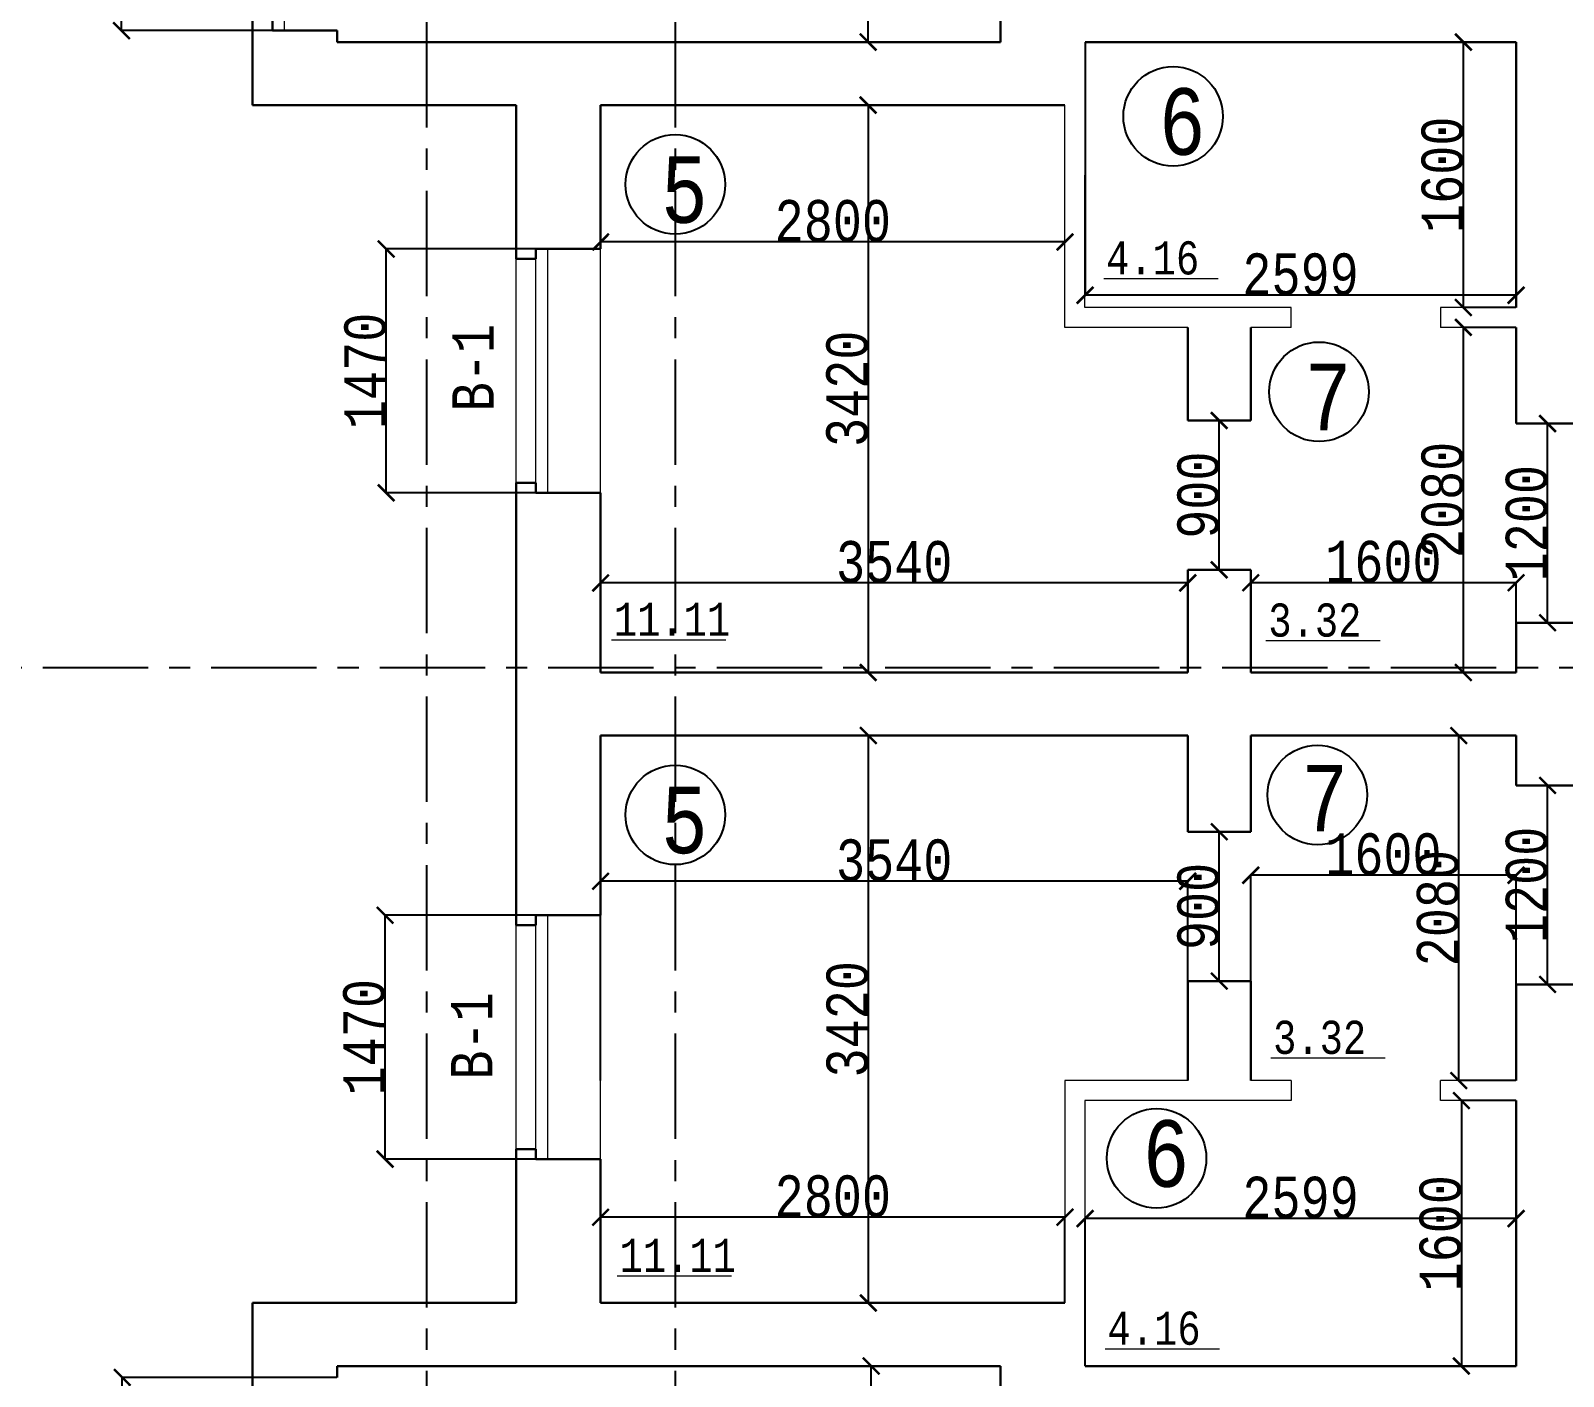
# Model space of a CAD drawing. Header units: millimetres. Extents: x -689206 to 4969298, y -1019800 to 703299.
# Drawn here: x 355241 to 364483, y -71914 to -63803 of the extents above; entities that cross this region are included whole.
import ezdxf

# ---------------------------------------------------------------- set-up
doc = ezdxf.new("R2010")
doc.units = ezdxf.units.MM
doc.linetypes.add('осеваяX2', pattern=[101.6, 63.5, -12.7, 12.7, -12.7])
for name, color, linetype, lineweight in [('ОКНА', 250, 'Continuous', 20), ('ПЕРЕГОРОДКИ', 252, 'Continuous', 9), ('РАЗМЕРЫ', 7, 'Continuous', 9), ('стены', 7, 'Continuous', 20)]:
    doc.layers.add(name, color=color, linetype=linetype, lineweight=lineweight)
doc.layers.add('четотам', color=7, linetype='Continuous')
doc.styles.add('Аннотативный', font='isocteur.ttf', dxfattribs={"width": 0.7, "height": 250})
doc.dimstyles.new('Аннотативный', dxfattribs={"dimscale": 0, "dimtxt": 250, "dimasz": 100, "dimexe": 1.25, "dimexo": 0.625, "dimtad": 1, "dimdec": 0, "dimtxsty": 'Аннотативный', "dimblk": 'ARCHTICK', "dimcen": 2.5, "dimadec": 0, "dimazin": 0, "dimtfac": 1, "dimtdec": 0, "dimtmove": 0, "dimatfit": 3, "dimfxl": 1, "dimarcsym": 0})

# ---------------------------------------------------------------- blocks, each defined once
blk = doc.blocks.new('_ArchTick')
at = {"color": 0, "linetype": 'ByBlock', "const_width": 0.15}
blk.add_lwpolyline([(-0.5, -0.5), (0.5, 0.5)], dxfattribs=at)
blk = doc.blocks.new('*D1123')
at = {"layer": 'Defpoints', "color": 0, "lineweight": 20, "transparency": 16777216}
for p in [(360291, -64251.9), (360291, -67671.9), (360291, -67671.9)]:
    blk.add_point(p, dxfattribs=at)
at = {"layer": 'стены', "color": 0, "lineweight": -2, "transparency": 16777216}
for p, q in [((360291, -64251.9), (360291, -67671.9)), ((360291.6, -64251.9), (360292.2, -64251.9)), ((360291.6, -67671.9), (360292.2, -67671.9))]:
    blk.add_line(p, q, dxfattribs=at)
at = {"layer": 'стены', "color": 0, "lineweight": -2, "transparency": 16777216, "xscale": 100, "yscale": 100, "zscale": 100}
for p, rotation in [((360291, -64251.9), 90), ((360291, -67671.9), 270)]:
    blk.add_blockref('_ArchTick', p, dxfattribs=dict(at, rotation=rotation))
at = {"layer": 'стены', "color": 0, "transparency": 16777216, "insert": (360165.4, -65961.9), "char_height": 250, "attachment_point": 5, "rotation": 90, "style": 'Аннотативный'}
blk.add_mtext('3420', dxfattribs=at)
blk = doc.blocks.new('*D1124')
at = {"layer": 'Defpoints', "color": 0, "lineweight": 20, "transparency": 16777216}
for p in [(358678, -67132), (358678, -67671.9), (362218, -67671.9)]:
    blk.add_point(p, dxfattribs=at)
at = {"layer": 'стены', "color": 0, "lineweight": -2, "transparency": 16777216}
for p, q in [((358678, -67671.3), (358678, -67130.7)), ((362218, -67132), (358678, -67132)), ((362218, -67671.3), (362218, -67130.7))]:
    blk.add_line(p, q, dxfattribs=at)
at = {"layer": 'стены', "color": 0, "lineweight": -2, "transparency": 16777216, "xscale": 100, "yscale": 100, "zscale": 100, "rotation": 180}
blk.add_blockref('_ArchTick', (358678, -67132), dxfattribs=at)
at = {"layer": 'стены', "color": 0, "lineweight": -2, "transparency": 16777216, "xscale": 100, "yscale": 100, "zscale": 100}
blk.add_blockref('_ArchTick', (362218, -67132), dxfattribs=at)
at = {"layer": 'стены', "color": 0, "transparency": 16777216, "insert": (360448, -67006.3), "char_height": 250, "attachment_point": 5, "style": 'Аннотативный'}
blk.add_mtext('3540', dxfattribs=at)
blk = doc.blocks.new('*D1125')
at = {"layer": 'Defpoints', "color": 0, "lineweight": 20, "transparency": 16777216}
for p in [(364198, -65591.9), (363879.9, -67671.9), (364198, -67671.9)]:
    blk.add_point(p, dxfattribs=at)
at = {"layer": 'стены', "color": 0, "lineweight": -2, "transparency": 16777216}
for p, q in [((364197.4, -65591.9), (363878.7, -65591.9)), ((363879.9, -65591.9), (363879.9, -67671.9)), ((364197.4, -67671.9), (363878.7, -67671.9))]:
    blk.add_line(p, q, dxfattribs=at)
at = {"layer": 'стены', "color": 0, "lineweight": -2, "transparency": 16777216, "xscale": 100, "yscale": 100, "zscale": 100}
for p, rotation in [((363879.9, -65591.9), 90), ((363879.9, -67671.9), 270)]:
    blk.add_blockref('_ArchTick', p, dxfattribs=dict(at, rotation=rotation))
at = {"layer": 'стены', "color": 0, "transparency": 16777216, "insert": (363754.3, -66631.9), "char_height": 250, "attachment_point": 5, "rotation": 90, "style": 'Аннотативный'}
blk.add_mtext('2080', dxfattribs=at)
blk = doc.blocks.new('*D1126')
at = {"layer": 'Defpoints', "color": 0, "lineweight": 20, "transparency": 16777216}
for p in [(363880.3, -63871.9), (364198, -63871.9), (364198, -65471.9)]:
    blk.add_point(p, dxfattribs=at)
at = {"layer": 'стены', "color": 0, "lineweight": -2, "transparency": 16777216}
for p, q in [((364197.4, -63871.9), (363879, -63871.9)), ((363880.3, -65471.9), (363880.3, -63871.9)), ((364197.4, -65471.9), (363879, -65471.9))]:
    blk.add_line(p, q, dxfattribs=at)
at = {"layer": 'стены', "color": 0, "lineweight": -2, "transparency": 16777216, "xscale": 100, "yscale": 100, "zscale": 100}
for p, rotation in [((363880.3, -63871.9), 90), ((363880.3, -65471.9), 270)]:
    blk.add_blockref('_ArchTick', p, dxfattribs=dict(at, rotation=rotation))
at = {"layer": 'стены', "color": 0, "transparency": 16777216, "insert": (363754.7, -64671.9), "char_height": 250, "attachment_point": 5, "rotation": 90, "style": 'Аннотативный'}
blk.add_mtext('1600', dxfattribs=at)
blk = doc.blocks.new('*D1127')
at = {"layer": 'Defpoints', "color": 0, "lineweight": 20, "transparency": 16777216}
for p in [(361598.7, -63871.9), (364198, -63871.9), (361598.7, -65398.1)]:
    blk.add_point(p, dxfattribs=at)
at = {"layer": 'стены', "color": 0, "lineweight": -2, "transparency": 16777216}
for p, q in [((361598.7, -63872.6), (361598.7, -65399.4)), ((364198, -63872.6), (364198, -65399.4)), ((364198, -65398.1), (361598.7, -65398.1))]:
    blk.add_line(p, q, dxfattribs=at)
at = {"layer": 'стены', "color": 0, "lineweight": -2, "transparency": 16777216, "xscale": 100, "yscale": 100, "zscale": 100, "rotation": 180}
blk.add_blockref('_ArchTick', (361598.7, -65398.1), dxfattribs=at)
at = {"layer": 'стены', "color": 0, "lineweight": -2, "transparency": 16777216, "xscale": 100, "yscale": 100, "zscale": 100}
blk.add_blockref('_ArchTick', (364198, -65398.1), dxfattribs=at)
at = {"layer": 'стены', "color": 0, "transparency": 16777216, "insert": (362898.3, -65272.5), "char_height": 250, "attachment_point": 5, "style": 'Аннотативный'}
blk.add_mtext('2599', dxfattribs=at)
blk = doc.blocks.new('*D1128')
at = {"layer": 'Defpoints', "color": 0, "lineweight": 20, "transparency": 16777216}
for p in [(358678, -65076.7), (358678, -65076.7), (361478, -65076.7)]:
    blk.add_point(p, dxfattribs=at)
at = {"layer": 'стены', "color": 0, "lineweight": -2, "transparency": 16777216}
for p, q in [((358678, -65076), (358678, -65075.4)), ((361478, -65076.7), (358678, -65076.7)), ((361478, -65076), (361478, -65075.4))]:
    blk.add_line(p, q, dxfattribs=at)
at = {"layer": 'стены', "color": 0, "lineweight": -2, "transparency": 16777216, "xscale": 100, "yscale": 100, "zscale": 100, "rotation": 180}
blk.add_blockref('_ArchTick', (358678, -65076.7), dxfattribs=at)
at = {"layer": 'стены', "color": 0, "lineweight": -2, "transparency": 16777216, "xscale": 100, "yscale": 100, "zscale": 100}
blk.add_blockref('_ArchTick', (361478, -65076.7), dxfattribs=at)
at = {"layer": 'стены', "color": 0, "transparency": 16777216, "insert": (360078, -64951), "char_height": 250, "attachment_point": 5, "style": 'Аннотативный'}
blk.add_mtext('2800', dxfattribs=at)
blk = doc.blocks.new('*D1129')
at = {"layer": 'Defpoints', "color": 0, "lineweight": 20, "transparency": 16777216}
for p in [(358678, -68930.1), (358678, -70131.9), (362218, -70131.9)]:
    blk.add_point(p, dxfattribs=at)
at = {"layer": 'стены', "color": 0, "lineweight": -2, "transparency": 16777216}
for p, q in [((358678, -70131.3), (358678, -68928.9)), ((362218, -68930.1), (358678, -68930.1)), ((362218, -70131.3), (362218, -68928.9))]:
    blk.add_line(p, q, dxfattribs=at)
at = {"layer": 'стены', "color": 0, "lineweight": -2, "transparency": 16777216, "xscale": 100, "yscale": 100, "zscale": 100, "rotation": 180}
blk.add_blockref('_ArchTick', (358678, -68930.1), dxfattribs=at)
at = {"layer": 'стены', "color": 0, "lineweight": -2, "transparency": 16777216, "xscale": 100, "yscale": 100, "zscale": 100}
blk.add_blockref('_ArchTick', (362218, -68930.1), dxfattribs=at)
at = {"layer": 'стены', "color": 0, "transparency": 16777216, "insert": (360448, -68804.5), "char_height": 250, "attachment_point": 5, "style": 'Аннотативный'}
blk.add_mtext('3540', dxfattribs=at)
blk = doc.blocks.new('*D1130')
at = {"layer": 'Defpoints', "color": 0, "lineweight": 20, "transparency": 16777216}
for p in [(358678, -70955.2), (358678, -71471.9), (361478, -71471.9)]:
    blk.add_point(p, dxfattribs=at)
at = {"layer": 'стены', "color": 0, "lineweight": -2, "transparency": 16777216}
for p, q in [((358678, -71471.3), (358678, -70953.9)), ((361478, -70955.2), (358678, -70955.2)), ((361478, -71471.3), (361478, -70953.9))]:
    blk.add_line(p, q, dxfattribs=at)
at = {"layer": 'стены', "color": 0, "lineweight": -2, "transparency": 16777216, "xscale": 100, "yscale": 100, "zscale": 100, "rotation": 180}
blk.add_blockref('_ArchTick', (358678, -70955.2), dxfattribs=at)
at = {"layer": 'стены', "color": 0, "lineweight": -2, "transparency": 16777216, "xscale": 100, "yscale": 100, "zscale": 100}
blk.add_blockref('_ArchTick', (361478, -70955.2), dxfattribs=at)
at = {"layer": 'стены', "color": 0, "transparency": 16777216, "insert": (360078, -70829.6), "char_height": 250, "attachment_point": 5, "style": 'Аннотативный'}
blk.add_mtext('2800', dxfattribs=at)
blk = doc.blocks.new('*D1131')
at = {"layer": 'Defpoints', "color": 0, "lineweight": 20, "transparency": 16777216}
for p in [(363852.4, -68051.9), (364198, -68051.9), (364198, -70131.9)]:
    blk.add_point(p, dxfattribs=at)
at = {"layer": 'стены', "color": 0, "lineweight": -2, "transparency": 16777216}
for p, q in [((364197.4, -68051.9), (363851.1, -68051.9)), ((363852.4, -70131.9), (363852.4, -68051.9)), ((364197.4, -70131.9), (363851.1, -70131.9))]:
    blk.add_line(p, q, dxfattribs=at)
at = {"layer": 'стены', "color": 0, "lineweight": -2, "transparency": 16777216, "xscale": 100, "yscale": 100, "zscale": 100}
for p, rotation in [((363852.4, -68051.9), 90), ((363852.4, -70131.9), 270)]:
    blk.add_blockref('_ArchTick', p, dxfattribs=dict(at, rotation=rotation))
at = {"layer": 'стены', "color": 0, "transparency": 16777216, "insert": (363726.7, -69091.9), "char_height": 250, "attachment_point": 5, "rotation": 90, "style": 'Аннотативный'}
blk.add_mtext('2080', dxfattribs=at)
blk = doc.blocks.new('*D1100')
at = {"layer": 'Defpoints', "color": 0, "lineweight": 20, "transparency": 16777216}
for p in [(362598, -68893.5), (362598, -70131.9), (364198, -70131.9)]:
    blk.add_point(p, dxfattribs=at)
at = {"layer": 'стены', "color": 0, "lineweight": -2, "transparency": 16777216}
for p, q in [((362598, -70131.3), (362598, -68892.2)), ((364198, -68893.5), (362598, -68893.5)), ((364198, -70131.3), (364198, -68892.2))]:
    blk.add_line(p, q, dxfattribs=at)
at = {"layer": 'стены', "color": 0, "lineweight": -2, "transparency": 16777216, "xscale": 100, "yscale": 100, "zscale": 100, "rotation": 180}
blk.add_blockref('_ArchTick', (362598, -68893.5), dxfattribs=at)
at = {"layer": 'стены', "color": 0, "lineweight": -2, "transparency": 16777216, "xscale": 100, "yscale": 100, "zscale": 100}
blk.add_blockref('_ArchTick', (364198, -68893.5), dxfattribs=at)
at = {"layer": 'стены', "color": 0, "transparency": 16777216, "insert": (363398, -68767.8), "char_height": 250, "attachment_point": 5, "style": 'Аннотативный'}
blk.add_mtext('1600', dxfattribs=at)
blk = doc.blocks.new('*D1101')
at = {"layer": 'Defpoints', "color": 0, "lineweight": 20, "transparency": 16777216}
for p in [(361598.7, -70963.2), (361598.7, -71851.9), (364198, -71851.9)]:
    blk.add_point(p, dxfattribs=at)
at = {"layer": 'стены', "color": 0, "lineweight": -2, "transparency": 16777216}
for p, q in [((361598.7, -71851.3), (361598.7, -70962)), ((364198, -70963.2), (361598.7, -70963.2)), ((364198, -71851.3), (364198, -70962))]:
    blk.add_line(p, q, dxfattribs=at)
at = {"layer": 'стены', "color": 0, "lineweight": -2, "transparency": 16777216, "xscale": 100, "yscale": 100, "zscale": 100, "rotation": 180}
blk.add_blockref('_ArchTick', (361598.7, -70963.2), dxfattribs=at)
at = {"layer": 'стены', "color": 0, "lineweight": -2, "transparency": 16777216, "xscale": 100, "yscale": 100, "zscale": 100}
blk.add_blockref('_ArchTick', (364198, -70963.2), dxfattribs=at)
at = {"layer": 'стены', "color": 0, "transparency": 16777216, "insert": (362898.3, -70837.6), "char_height": 250, "attachment_point": 5, "style": 'Аннотативный'}
blk.add_mtext('2599', dxfattribs=at)
blk = doc.blocks.new('*D1102')
at = {"layer": 'Defpoints', "color": 0, "lineweight": 20, "transparency": 16777216}
for p in [(364198, -70251.9), (363868.2, -71851.9), (364198, -71851.9)]:
    blk.add_point(p, dxfattribs=at)
at = {"layer": 'стены', "color": 0, "lineweight": -2, "transparency": 16777216}
for p, q in [((364197.4, -70251.9), (363867, -70251.9)), ((363868.2, -70251.9), (363868.2, -71851.9)), ((364197.4, -71851.9), (363867, -71851.9))]:
    blk.add_line(p, q, dxfattribs=at)
at = {"layer": 'стены', "color": 0, "lineweight": -2, "transparency": 16777216, "xscale": 100, "yscale": 100, "zscale": 100}
for p, rotation in [((363868.2, -70251.9), 90), ((363868.2, -71851.9), 270)]:
    blk.add_blockref('_ArchTick', p, dxfattribs=dict(at, rotation=rotation))
at = {"layer": 'стены', "color": 0, "transparency": 16777216, "insert": (363742.6, -71051.9), "char_height": 250, "attachment_point": 5, "rotation": 90, "style": 'Аннотативный'}
blk.add_mtext('1600', dxfattribs=at)
blk = doc.blocks.new('*D1140')
at = {"layer": 'Defpoints', "color": 0, "lineweight": 20, "transparency": 16777216}
for p in [(364388, -68352.2), (364388, -68352.2), (364388, -69551.9)]:
    blk.add_point(p, dxfattribs=at)
at = {"layer": 'стены', "color": 0, "lineweight": -2, "transparency": 16777216}
for p, q in [((364388, -69551.9), (364388, -68352.2)), ((364388.6, -68352.2), (364389.3, -68352.2)), ((364388.6, -69551.9), (364389.3, -69551.9))]:
    blk.add_line(p, q, dxfattribs=at)
at = {"layer": 'стены', "color": 0, "lineweight": -2, "transparency": 16777216, "xscale": 100, "yscale": 100, "zscale": 100}
for p, rotation in [((364388, -68352.2), 90), ((364388, -69551.9), 270)]:
    blk.add_blockref('_ArchTick', p, dxfattribs=dict(at, rotation=rotation))
at = {"layer": 'стены', "color": 0, "transparency": 16777216, "insert": (364262.4, -68952.1), "char_height": 250, "attachment_point": 5, "rotation": 90, "style": 'Аннотативный'}
blk.add_mtext('1200', dxfattribs=at)
blk = doc.blocks.new('*D1141')
at = {"layer": 'Defpoints', "color": 0, "lineweight": 20, "transparency": 16777216}
for p in [(364388, -66171.9), (364388, -66171.9), (364388, -67371.7)]:
    blk.add_point(p, dxfattribs=at)
at = {"layer": 'стены', "color": 0, "lineweight": -2, "transparency": 16777216}
for p, q in [((364388, -67371.7), (364388, -66171.9)), ((364388.6, -66171.9), (364389.3, -66171.9)), ((364388.6, -67371.7), (364389.3, -67371.7))]:
    blk.add_line(p, q, dxfattribs=at)
at = {"layer": 'стены', "color": 0, "lineweight": -2, "transparency": 16777216, "xscale": 100, "yscale": 100, "zscale": 100}
for p, rotation in [((364388, -66171.9), 90), ((364388, -67371.7), 270)]:
    blk.add_blockref('_ArchTick', p, dxfattribs=dict(at, rotation=rotation))
at = {"layer": 'стены', "color": 0, "transparency": 16777216, "insert": (364262.4, -66771.8), "char_height": 250, "attachment_point": 5, "rotation": 90, "style": 'Аннотативный'}
blk.add_mtext('1200', dxfattribs=at)
blk = doc.blocks.new('*D1142')
at = {"layer": 'Defpoints', "color": 0, "lineweight": 20, "transparency": 16777216}
for p in [(362598, -67130.7), (362598, -67671.9), (364198, -67671.9)]:
    blk.add_point(p, dxfattribs=at)
at = {"layer": 'стены', "color": 0, "lineweight": -2, "transparency": 16777216}
for p, q in [((362598, -67671.3), (362598, -67129.5)), ((364198, -67130.7), (362598, -67130.7)), ((364198, -67671.3), (364198, -67129.5))]:
    blk.add_line(p, q, dxfattribs=at)
at = {"layer": 'стены', "color": 0, "lineweight": -2, "transparency": 16777216, "xscale": 100, "yscale": 100, "zscale": 100, "rotation": 180}
blk.add_blockref('_ArchTick', (362598, -67130.7), dxfattribs=at)
at = {"layer": 'стены', "color": 0, "lineweight": -2, "transparency": 16777216, "xscale": 100, "yscale": 100, "zscale": 100}
blk.add_blockref('_ArchTick', (364198, -67130.7), dxfattribs=at)
at = {"layer": 'стены', "color": 0, "transparency": 16777216, "insert": (363398, -67005.1), "char_height": 250, "attachment_point": 5, "style": 'Аннотативный'}
blk.add_mtext('1600', dxfattribs=at)
blk = doc.blocks.new('*D1116')
at = {"layer": 'Defpoints', "color": 0, "lineweight": 20, "transparency": 16777216}
for p in [(357384.8, -65118.9), (358678, -65118.9), (358678, -66588.9)]:
    blk.add_point(p, dxfattribs=at)
at = {"layer": 'РАЗМЕРЫ', "color": 0, "lineweight": -2, "transparency": 16777216}
for p, q in [((358677.4, -65118.9), (357383.5, -65118.9)), ((357384.8, -66588.9), (357384.8, -65118.9)), ((358677.4, -66588.9), (357383.5, -66588.9))]:
    blk.add_line(p, q, dxfattribs=at)
at = {"layer": 'РАЗМЕРЫ', "color": 0, "lineweight": -2, "transparency": 16777216, "xscale": 100, "yscale": 100, "zscale": 100}
for p, rotation in [((357384.8, -65118.9), 90), ((357384.8, -66588.9), 270)]:
    blk.add_blockref('_ArchTick', p, dxfattribs=dict(at, rotation=rotation))
at = {"layer": 'РАЗМЕРЫ', "color": 0, "transparency": 16777216, "insert": (357259.2, -65853.9), "char_height": 250, "attachment_point": 5, "rotation": 90, "style": 'Аннотативный'}
blk.add_mtext('1470', dxfattribs=at)
blk = doc.blocks.new('*D1117')
at = {"layer": 'Defpoints', "color": 0, "lineweight": 20, "transparency": 16777216}
for p in [(357378, -69134.9), (358678, -69134.9), (358678, -70604.9)]:
    blk.add_point(p, dxfattribs=at)
at = {"layer": 'РАЗМЕРЫ', "color": 0, "lineweight": -2, "transparency": 16777216}
for p, q in [((358677.4, -69134.9), (357376.8, -69134.9)), ((357378, -70604.9), (357378, -69134.9)), ((358677.4, -70604.9), (357376.8, -70604.9))]:
    blk.add_line(p, q, dxfattribs=at)
at = {"layer": 'РАЗМЕРЫ', "color": 0, "lineweight": -2, "transparency": 16777216, "xscale": 100, "yscale": 100, "zscale": 100}
for p, rotation in [((357378, -69134.9), 90), ((357378, -70604.9), 270)]:
    blk.add_blockref('_ArchTick', p, dxfattribs=dict(at, rotation=rotation))
at = {"layer": 'РАЗМЕРЫ', "color": 0, "transparency": 16777216, "insert": (357252.4, -69869.9), "char_height": 250, "attachment_point": 5, "rotation": 90, "style": 'Аннотативный'}
blk.add_mtext('1470', dxfattribs=at)
blk = doc.blocks.new('*D1118')
at = {"layer": 'Defpoints', "color": 0, "lineweight": 20, "transparency": 16777216}
for p in [(355793.2, -71920.9), (357088.7, -71920.9), (357088.7, -73390.9)]:
    blk.add_point(p, dxfattribs=at)
at = {"layer": 'РАЗМЕРЫ', "color": 0, "lineweight": -2, "transparency": 16777216}
for p, q in [((357088.1, -71920.9), (355791.9, -71920.9)), ((355793.2, -73390.9), (355793.2, -71920.9)), ((357088.1, -73390.9), (355791.9, -73390.9))]:
    blk.add_line(p, q, dxfattribs=at)
at = {"layer": 'РАЗМЕРЫ', "color": 0, "lineweight": -2, "transparency": 16777216, "xscale": 100, "yscale": 100, "zscale": 100}
for p, rotation in [((355793.2, -71920.9), 90), ((355793.2, -73390.9), 270)]:
    blk.add_blockref('_ArchTick', p, dxfattribs=dict(at, rotation=rotation))
at = {"layer": 'РАЗМЕРЫ', "color": 0, "transparency": 16777216, "insert": (355667.6, -72655.9), "char_height": 250, "attachment_point": 5, "rotation": 90, "style": 'Аннотативный'}
blk.add_mtext('1470', dxfattribs=at)
blk = doc.blocks.new('*D1165')
at = {"layer": 'Defpoints', "color": 0, "lineweight": 20, "transparency": 16777216}
for p in [(355788.7, -62573.3), (357088.7, -62573.3), (357088.7, -63803.3)]:
    blk.add_point(p, dxfattribs=at)
at = {"layer": 'ОКНА', "color": 0, "lineweight": -2, "transparency": 16777216}
for p, q in [((357088.1, -62573.3), (355787.4, -62573.3)), ((355788.7, -63803.3), (355788.7, -62573.3)), ((357088.1, -63803.3), (355787.4, -63803.3))]:
    blk.add_line(p, q, dxfattribs=at)
at = {"layer": 'ОКНА', "color": 0, "lineweight": -2, "transparency": 16777216, "xscale": 100, "yscale": 100, "zscale": 100}
for p, rotation in [((355788.7, -62573.3), 90), ((355788.7, -63803.3), 270)]:
    blk.add_blockref('_ArchTick', p, dxfattribs=dict(at, rotation=rotation))
at = {"layer": 'ОКНА', "color": 0, "transparency": 16777216, "insert": (355663.1, -63188.3), "char_height": 250, "attachment_point": 5, "rotation": 90, "style": 'Аннотативный'}
blk.add_mtext('1230', dxfattribs=at)
blk = doc.blocks.new('*D1171')
at = {"layer": 'Defpoints', "color": 0, "linetype": 'ByBlock', "lineweight": 20, "transparency": 16777216}
for p in [(360309.6, -71851.9), (361088.7, -71851.9), (361088.7, -76494)]:
    blk.add_point(p, dxfattribs=at)
at = {"layer": 'ПЕРЕГОРОДКИ', "color": 0, "linetype": 'ByBlock', "lineweight": -2, "transparency": 16777216}
for p, q in [((361088.1, -71851.9), (360308.4, -71851.9)), ((360309.6, -76494), (360309.6, -71851.9)), ((361088.1, -76494), (360308.4, -76494))]:
    blk.add_line(p, q, dxfattribs=at)
at = {"layer": 'ПЕРЕГОРОДКИ', "color": 0, "linetype": 'ByBlock', "lineweight": -2, "transparency": 16777216, "xscale": 100, "yscale": 100, "zscale": 100}
for p, rotation in [((360309.6, -71851.9), 90), ((360309.6, -76494), 270)]:
    blk.add_blockref('_ArchTick', p, dxfattribs=dict(at, rotation=rotation))
at = {"layer": 'ПЕРЕГОРОДКИ', "color": 0, "linetype": 'ByBlock', "lineweight": 13, "transparency": 16777216, "insert": (360184, -74173), "char_height": 250, "attachment_point": 5, "rotation": 90, "style": 'Аннотативный'}
blk.add_mtext('4640', dxfattribs=at)
blk = doc.blocks.new('*D1173')
at = {"layer": 'Defpoints', "color": 0, "linetype": 'ByBlock', "lineweight": 20, "transparency": 16777216}
for p in [(360291, -58871.9), (361088.7, -58871.9), (361088.7, -63871.9)]:
    blk.add_point(p, dxfattribs=at)
at = {"layer": 'ПЕРЕГОРОДКИ', "color": 0, "linetype": 'ByBlock', "lineweight": -2, "transparency": 16777216}
for p, q in [((361088.1, -58871.9), (360289.7, -58871.9)), ((360291, -63871.9), (360291, -58871.9)), ((361088.1, -63871.9), (360289.7, -63871.9))]:
    blk.add_line(p, q, dxfattribs=at)
at = {"layer": 'ПЕРЕГОРОДКИ', "color": 0, "linetype": 'ByBlock', "lineweight": -2, "transparency": 16777216, "xscale": 100, "yscale": 100, "zscale": 100}
for p, rotation in [((360291, -58871.9), 90), ((360291, -63871.9), 270)]:
    blk.add_blockref('_ArchTick', p, dxfattribs=dict(at, rotation=rotation))
at = {"layer": 'ПЕРЕГОРОДКИ', "color": 0, "linetype": 'ByBlock', "lineweight": 13, "transparency": 16777216, "insert": (360165.4, -61371.9), "char_height": 250, "attachment_point": 5, "rotation": 90, "style": 'Аннотативный'}
blk.add_mtext('5000', dxfattribs=at)
blk = doc.blocks.new('*D1228')
at = {"layer": 'Defpoints', "color": 0, "linetype": 'ByBlock', "lineweight": 20, "transparency": 16777216}
for p in [(358678, -68051.9), (360292.2, -68051.9), (358678, -71471.9)]:
    blk.add_point(p, dxfattribs=at)
at = {"layer": 'РАЗМЕРЫ', "color": 0, "linetype": 'ByBlock', "lineweight": -2, "transparency": 16777216}
for p, q in [((358678.6, -68051.9), (360293.5, -68051.9)), ((360292.2, -71471.9), (360292.2, -68051.9)), ((358678.6, -71471.9), (360293.5, -71471.9))]:
    blk.add_line(p, q, dxfattribs=at)
at = {"layer": 'РАЗМЕРЫ', "color": 0, "linetype": 'ByBlock', "lineweight": -2, "transparency": 16777216, "xscale": 100, "yscale": 100, "zscale": 100}
for p, rotation in [((360292.2, -68051.9), 90), ((360292.2, -71471.9), 270)]:
    blk.add_blockref('_ArchTick', p, dxfattribs=dict(at, rotation=rotation))
at = {"layer": 'РАЗМЕРЫ', "color": 0, "linetype": 'ByBlock', "lineweight": 20, "transparency": 16777216, "insert": (360166.6, -69761.9), "char_height": 250, "attachment_point": 5, "rotation": 90, "style": 'Аннотативный'}
blk.add_mtext('3420', dxfattribs=at)
blk = doc.blocks.new('*D1359')
at = {"layer": 'Defpoints', "color": 0, "linetype": 'ByBlock', "lineweight": 20, "transparency": 16777216}
for p in [(362408, -68631.9), (362408, -68631.9), (362408, -69531.9)]:
    blk.add_point(p, dxfattribs=at)
at = {"layer": 'РАЗМЕРЫ', "color": 0, "linetype": 'ByBlock', "lineweight": -2, "transparency": 16777216}
for p, q in [((362407.4, -68631.9), (362406.8, -68631.9)), ((362408, -69531.9), (362408, -68631.9)), ((362407.4, -69531.9), (362406.8, -69531.9))]:
    blk.add_line(p, q, dxfattribs=at)
at = {"layer": 'РАЗМЕРЫ', "color": 0, "linetype": 'ByBlock', "lineweight": -2, "transparency": 16777216, "xscale": 100, "yscale": 100, "zscale": 100}
for p, rotation in [((362408, -68631.9), 90), ((362408, -69531.9), 270)]:
    blk.add_blockref('_ArchTick', p, dxfattribs=dict(at, rotation=rotation))
at = {"layer": 'РАЗМЕРЫ', "color": 0, "linetype": 'ByBlock', "lineweight": 20, "transparency": 16777216, "insert": (362282.4, -69081.9), "char_height": 250, "attachment_point": 5, "rotation": 90, "style": 'Аннотативный'}
blk.add_mtext('900', dxfattribs=at)
blk = doc.blocks.new('*D1360')
at = {"layer": 'Defpoints', "color": 0, "linetype": 'ByBlock', "lineweight": 20, "transparency": 16777216}
for p in [(362408, -66152.9), (362408, -66152.9), (362408, -67052.9)]:
    blk.add_point(p, dxfattribs=at)
at = {"layer": 'РАЗМЕРЫ', "color": 0, "linetype": 'ByBlock', "lineweight": -2, "transparency": 16777216}
for p, q in [((362407.4, -66152.9), (362406.8, -66152.9)), ((362408, -67052.9), (362408, -66152.9)), ((362407.4, -67052.9), (362406.8, -67052.9))]:
    blk.add_line(p, q, dxfattribs=at)
at = {"layer": 'РАЗМЕРЫ', "color": 0, "linetype": 'ByBlock', "lineweight": -2, "transparency": 16777216, "xscale": 100, "yscale": 100, "zscale": 100}
for p, rotation in [((362408, -66152.9), 90), ((362408, -67052.9), 270)]:
    blk.add_blockref('_ArchTick', p, dxfattribs=dict(at, rotation=rotation))
at = {"layer": 'РАЗМЕРЫ', "color": 0, "linetype": 'ByBlock', "lineweight": 20, "transparency": 16777216, "insert": (362282.4, -66602.9), "char_height": 250, "attachment_point": 5, "rotation": 90, "style": 'Аннотативный'}
blk.add_mtext('900', dxfattribs=at)

msp = doc.modelspace()

# ---------------------------------------------------------------- linework, layer by layer
at = {"layer": 'ОКНА'}
for p, q in [((356768.7, -62573.3), (356768.7, -63803.3)), ((358358, -65118.9), (358358, -66588.9)), ((358288, -66528.9), (358288, -65178.9)), ((358288, -70544.9), (358288, -69194.9)), ((358288, -70544.9), (358288, -69194.9)), ((358358, -69134.9), (358358, -70604.9)), ((358358, -69134.9), (358358, -70604.9))]:
    msp.add_line(p, q, dxfattribs=at)
at = {"layer": 'РАЗМЕРЫ', "color": 0, "lineweight": 30}
for p, q in [((356698.7, -63803.3), (356698.7, -63743.3)), ((356698.7, -63803.3), (357088.7, -63803.3)), ((358288, -65118.9), (358288, -65178.9)), ((358288, -65118.9), (358678, -65118.9)), ((358288, -65178.9), (358168, -65178.9)), ((358288, -66528.9), (358168, -66528.9)), ((358288, -66588.9), (358288, -66528.9)), ((358288, -66588.9), (358678, -66588.9)), ((358288, -69194.9), (358168, -69194.9)), ((358288, -69194.9), (358168, -69194.9)), ((358288, -69134.9), (358288, -69194.9)), ((358288, -69134.9), (358678, -69134.9)), ((358288, -69134.9), (358288, -69194.9)), ((358288, -69134.9), (358678, -69134.9)), ((358288, -70544.9), (358168, -70544.9)), ((358288, -70544.9), (358168, -70544.9)), ((358288, -70604.9), (358288, -70544.9)), ((358288, -70604.9), (358288, -70544.9)), ((358288, -70604.9), (358678, -70604.9)), ((358288, -70604.9), (358678, -70604.9))]:
    msp.add_line(p, q, dxfattribs=at)
at = {"layer": 'РАЗМЕРЫ'}
for p, q in [((358678, -66588.9), (358678, -65118.9)), ((358168, -66528.9), (358168, -65178.9)), ((361712, -65296.7), (362401.2, -65296.7)), ((358743.6, -67474.6), (359432.9, -67474.6)), ((362690, -67479.7), (363379.2, -67479.7)), ((358168, -70544.9), (358168, -69194.9)), ((362718.7, -69994.7), (363408, -69994.7)), ((358778.1, -71308.6), (359467.4, -71308.6)), ((361720.4, -71747.9), (362409.6, -71747.9))]:
    msp.add_line(p, q, dxfattribs=at)
at = {"layer": 'РАЗМЕРЫ', "linetype": 'ByBlock', "lineweight": 30}
for p, q in [((362218, -66152.9), (362598, -66152.9)), ((362218, -67052.9), (362598, -67052.9)), ((362598, -68631.9), (362218, -68631.9)), ((362598, -69531.9), (362218, -69531.9))]:
    msp.add_line(p, q, dxfattribs=at)
at = {"layer": 'стены', "linetype": 'осеваяX2', "lineweight": 25, "ltscale": 10}
for p, q in [((357628, -47496.5), (357628, -91644)), ((359128, -47496.5), (359128, -91644)), ((351250, -67642), (419278, -67642))]:
    msp.add_line(p, q, dxfattribs=at)
at = {"layer": 'стены', "lineweight": 30}
for p, q in [((361088.7, -63871.9), (361088.7, -63217.9)), ((356578.7, -63743.3), (356578.7, -64251.9)), ((357088.7, -63803.3), (357088.7, -63871.9)), ((357088.7, -63871.9), (360289.7, -63871.9)), ((360291, -63871.9), (361088.7, -63871.9)), ((364198, -63871.9), (361598.7, -63871.9)), ((364198, -65471.9), (364198, -63871.9)), ((364198, -63871.9), (364198, -65471.9)), ((357088.7, -64251.9), (356578.7, -64251.9)), ((357088.7, -64251.9), (358168, -64251.9)), ((358168, -65178.9), (358168, -64251.9)), ((358678, -64251.9), (359391, -64251.9)), ((360287.2, -64251.9), (358678, -64251.9)), ((358678, -64251.9), (358678, -65118.9)), ((360291, -64251.9), (361088.7, -64251.9)), ((361478, -64251.9), (360291, -64251.9)), ((362218, -65591.9), (362218, -66152.9)), ((362598, -66152.9), (362598, -65591.9)), ((364198, -66051.9), (364198, -65591.9)), ((364198, -65591.9), (364198, -66171.9)), ((362218, -66152.9), (362218, -65871.9)), ((364198, -66051.9), (364198, -66171.9)), ((364198, -66051.9), (364198, -66171.9)), ((364578, -66171.9), (364198, -66171.9)), ((358168, -69194.9), (358168, -66528.9)), ((358678, -66588.9), (358678, -67671.9)), ((362218, -67671.9), (362218, -67052.9)), ((362218, -67052.9), (362218, -67671.9)), ((362598, -67671.9), (362598, -67052.9)), ((364198, -67671.9), (364198, -67371.7)), ((364198, -67371.7), (364578, -67371.7)), ((364198, -67371.9), (364198, -67671.9)), ((364198, -67371.9), (364198, -67591.9)), ((362218, -67671.9), (358678, -67671.9)), ((358678, -67671.9), (362218, -67671.9)), ((362598, -67671.9), (364198, -67671.9)), ((358678, -68051.9), (362218, -68051.9)), ((362218, -68051.9), (358678, -68051.9)), ((358678, -69134.9), (358678, -68051.9)), ((362218, -68051.9), (362218, -68631.9)), ((362218, -68631.9), (362218, -68051.9)), ((362598, -68051.9), (362598, -68631.9)), ((364198, -68051.9), (362598, -68051.9)), ((364198, -68051.9), (364198, -68352.2)), ((364198, -68352.2), (364578, -68352.2)), ((362218, -70131.9), (362218, -69531.9)), ((362218, -69531.9), (362218, -69851.9)), ((362598, -69531.9), (362598, -70131.9)), ((364198, -70131.9), (364198, -69551.9)), ((364578, -69551.9), (364198, -69551.9)), ((364198, -70251.9), (364198, -71851.9)), ((364198, -71851.9), (364198, -70251.9)), ((358168, -71471.9), (358168, -70544.9)), ((358678, -71471.9), (358678, -70604.9)), ((356578.7, -71980.9), (356578.7, -71471.9)), ((356578.7, -71471.9), (358168, -71471.9)), ((358678, -71471.9), (359391, -71471.9)), ((360291, -71471.9), (358678, -71471.9)), ((361478, -71471.9), (360291, -71471.9)), ((357088.7, -71920.9), (357088.7, -71851.9)), ((357088.7, -71851.9), (360291, -71851.9)), ((360291, -71851.9), (361088.7, -71851.9)), ((361088.7, -71851.9), (361088.7, -72506.1)), ((364198, -71851.9), (361598.7, -71851.9))]:
    msp.add_line(p, q, dxfattribs=at)
at = {"layer": 'стены'}
for p, q in [((361088.7, -63871.9), (361088.7, -63491.9)), ((361598, -65471.9), (361598.7, -63871.9)), ((361478, -64251.9), (361088.7, -64251.9)), ((361478, -65591.9), (361478, -64251.9)), ((361598.7, -64251.9), (361598, -64251.9)), ((361598.7, -64251.9), (361598, -64251.9)), ((362842.6, -65471.9), (361598, -65471.9)), ((362842.6, -65471.9), (362468.6, -65471.9)), ((362842.6, -65591.9), (362842.6, -65471.9)), ((364198, -65471.9), (363742.6, -65471.9)), ((364198, -65471.9), (363742.6, -65471.9)), ((363742.6, -65471.9), (363742.6, -65591.9)), ((361598, -65591.9), (361478, -65591.9)), ((362218, -65591.9), (361598, -65591.9)), ((362842.6, -65591.9), (362598, -65591.9)), ((364198, -65591.9), (363742.6, -65591.9)), ((364198, -67671.9), (362598, -67671.9)), ((360018, -68051.9), (359638, -68051.9)), ((362598, -68051.9), (364198, -68051.9)), ((364198, -68351.9), (364198, -68051.9)), ((358678, -70604.9), (358678, -69134.9)), ((364198, -69671.9), (364198, -69551.9)), ((364198, -69671.9), (364198, -69551.9)), ((364198, -69671.9), (364198, -70131.9)), ((361598, -70131.9), (361478, -70131.9)), ((361478, -70131.9), (361478, -71471.9)), ((362218, -70131.9), (361598, -70131.9)), ((362842.6, -70131.9), (362598, -70131.9)), ((362842.6, -70131.9), (362842.6, -70251.9)), ((364198, -70131.9), (363742.6, -70131.9)), ((363742.6, -70251.9), (363742.6, -70131.9)), ((362842.6, -70251.9), (361598, -70251.9)), ((361598, -70251.9), (361598, -71471.9)), ((362842.6, -70251.9), (362468.6, -70251.9)), ((364198, -70251.9), (363742.6, -70251.9)), ((364198, -70251.9), (363742.6, -70251.9)), ((360291, -71471.9), (361088.7, -71471.9)), ((361478, -71471.9), (361088.7, -71471.9)), ((361598.7, -71851.9), (361598.7, -71471.9)), ((361088.7, -71851.9), (361088.7, -72231.9))]:
    msp.add_line(p, q, dxfattribs=at)
at = {"layer": 'четотам'}
for centre in [(362130, -64320), (359128, -64730), (363010, -65980), (363000, -68410), (359128, -68530), (362030, -70600)]:
    msp.add_circle(centre, 300, dxfattribs=at)

# ---------------------------------------------------------------- texts
at = {"layer": 'РАЗМЕРЫ', "lineweight": 20, "ltscale": 150, "char_height": 401.1, "width": 1460, "attachment_point": 1, "style": 'Аннотативный'}
for s, insert in [('6', (362044.2, -64150.2)), ('5', (359042.2, -64560.2)), ('7', (362924.2, -65810.2)), ('7', (362903.9, -68228.7)), ('5', (359042.2, -68360.2)), ('6', (361946.3, -70370.6))]:
    msp.add_mtext(s, dxfattribs=dict(at, insert=insert))
at = {"layer": 'РАЗМЕРЫ', "char_height": 200, "width": 656.117, "attachment_point": 1, "style": 'Аннотативный'}
for s, insert in [('4.16', (361726.1, -65072.7)), ('11.11', (358757.7, -67250.6)), ('3.32', (362704.1, -67255.7)), ('3.32', (362732.9, -69770.7)), ('11.11', (358792.3, -71084.6)), ('4.16', (361734.5, -71523.8))]:
    msp.add_mtext(s, dxfattribs=dict(at, insert=insert))
at = {"layer": 'РАЗМЕРЫ', "lineweight": 20, "ltscale": 150, "char_height": 250, "width": 922.913, "attachment_point": 1, "rotation": 90, "style": 'Аннотативный'}
for insert in [(357783.5, -66097.8), (357775.4, -70126)]:
    msp.add_mtext('В-1', dxfattribs=dict(at, insert=insert))

# ---------------------------------------------------------------- dimensions: what is measured, and where the dimension line sits
at = {"layer": 'ОКНА', "color": 0}
dim = msp.add_linear_dim(base=(355788.7, -62573.3), p1=(357088.7, -63803.3), p2=(357088.7, -62573.3), angle=90, dimstyle='Аннотативный', dxfattribs=at)
dim.commit()
dim.dimension.update_dxf_attribs({"geometry": '*D1165', "text_midpoint": (355663.1, -63188.3)})
at = {"layer": 'ПЕРЕГОРОДКИ', "color": 18, "linetype": 'ByBlock', "lineweight": 13, "true_color": 0x000000}
dim = msp.add_linear_dim(base=(360291, -58871.9), p1=(361088.7, -63871.9), p2=(361088.7, -58871.9), angle=90, dimstyle='Аннотативный', dxfattribs=at)
dim.commit()
dim.dimension.update_dxf_attribs({"geometry": '*D1173', "text_midpoint": (360165.4, -61371.9)})
dim = msp.add_linear_dim(base=(360309.6, -71851.9), p1=(361088.7, -76494), p2=(361088.7, -71851.9), angle=90, text='4640', dimstyle='Аннотативный', dxfattribs=at)
dim.commit()
dim.dimension.update_dxf_attribs({"geometry": '*D1171', "text_midpoint": (360184, -74173)})
at = {"layer": 'РАЗМЕРЫ'}
for base, p1, p2, picture, middle in [((357384.8, -65118.9), (358678, -66588.9), (358678, -65118.9), '*D1116', (357259.2, -65853.9)), ((357378, -69134.9), (358678, -70604.9), (358678, -69134.9), '*D1117', (357252.4, -69869.9)), ((355793.2, -71920.9), (357088.7, -73390.9), (357088.7, -71920.9), '*D1118', (355667.6, -72655.9))]:
    dim = msp.add_linear_dim(base=base, p1=p1, p2=p2, angle=90, dimstyle='Аннотативный', dxfattribs=at)
    dim.commit()
    dim.dimension.update_dxf_attribs({"geometry": picture, "text_midpoint": middle})
at = {"layer": 'РАЗМЕРЫ', "linetype": 'ByBlock', "lineweight": 20}
for base, p1, p2, picture, middle in [((362408, -66152.9), (362408, -67052.9), (362408, -66152.9), '*D1360', (362282.4, -66602.9)), ((360292.2, -68051.9), (358678, -71471.9), (358678, -68051.9), '*D1228', (360166.6, -69761.9)), ((362408, -68631.9), (362408, -69531.9), (362408, -68631.9), '*D1359', (362282.4, -69081.9))]:
    dim = msp.add_linear_dim(base=base, p1=p1, p2=p2, angle=90, dimstyle='Аннотативный', dxfattribs=at)
    dim.commit()
    dim.dimension.update_dxf_attribs({"geometry": picture, "text_midpoint": middle})
at = {"layer": 'стены'}
for p1, p2, distance, picture, middle in [((364198, -65471.9), (364198, -63871.9), 317.7, '*D1126', (363754.7, -64671.9)), ((360291, -64251.9), (360291, -67671.9), 0, '*D1123', (360165.4, -65961.9)), ((361478, -65076.7), (358678, -65076.7), 0, '*D1128', (360078, -64951)), ((364198, -65591.9), (364198, -67671.9), -318.1, '*D1125', (363754.3, -66631.9)), ((364388, -67371.7), (364388, -66171.9), 0, '*D1141', (364262.4, -66771.8)), ((364198, -67671.9), (362598, -67671.9), -541.2, '*D1142', (363398, -67005.1)), ((364198, -70131.9), (364198, -68051.9), 345.7, '*D1131', (363726.7, -69091.9)), ((364388, -69551.9), (364388, -68352.2), 0, '*D1140', (364262.4, -68952.1)), ((362218, -70131.9), (358678, -70131.9), -1201.8, '*D1129', (360448, -68804.5)), ((364198, -70131.9), (362598, -70131.9), -1238.5, '*D1100', (363398, -68767.8)), ((364198, -70251.9), (364198, -71851.9), -329.8, '*D1102', (363742.6, -71051.9)), ((361478, -71471.9), (358678, -71471.9), -516.8, '*D1130', (360078, -70829.6)), ((364198, -71851.9), (361598.7, -71851.9), -888.7, '*D1101', (362898.3, -70837.6))]:
    dim = msp.add_aligned_dim(p1=p1, p2=p2, distance=distance, dimstyle='Аннотативный', dxfattribs=at)
    dim.commit()
    dim.dimension.update_dxf_attribs({"geometry": picture, "text_midpoint": middle})
for base, p1, p2, picture, middle in [((361598.7, -65398.1), (364198, -63871.9), (361598.7, -63871.9), '*D1127', (362898.3, -65398.1)), ((358678, -67132), (362218, -67671.9), (358678, -67671.9), '*D1124', (360448, -67132))]:
    dim = msp.add_linear_dim(base=base, p1=p1, p2=p2, angle=180, dimstyle='Аннотативный', dxfattribs=at)
    dim.commit()
    dim.dimension.update_dxf_attribs({"geometry": picture, "text_midpoint": middle, "dimtype": 161})

doc.saveas('drawing.dxf')
